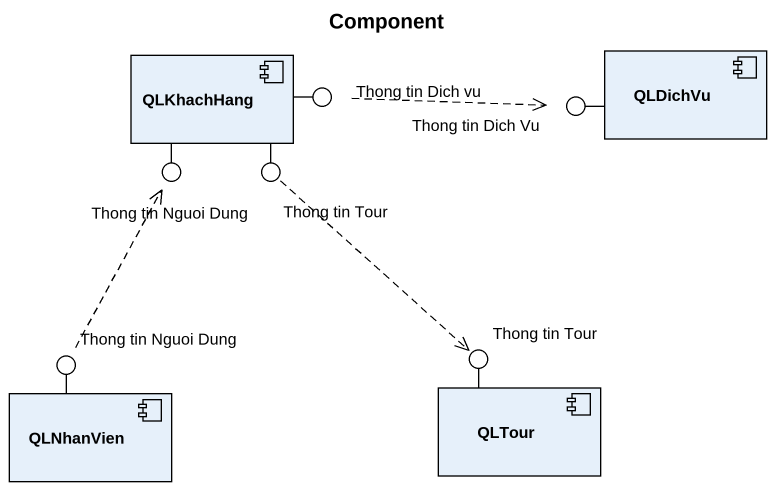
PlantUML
@startuml
title Component
component QLKhachHang
() "Thong tin Dich vu" as Thong_tin_Dich_vu
() "Thong tin Dich Vu" as Thong_tin_Dich_Vu
component QLDichVu
() "Thong tin Nguoi Dung" as Thong_tin_Nguoi_Dung
() "Thong tin Tour" as Thong_tin_Tour
() "Thong tin Nguoi Dung" as Thong_tin_Nguoi_Dung_2
() "Thong tin Tour" as Thong_tin_Tour_2
component QLNhanVien
component QLTour
QLKhachHang -right- Thong_tin_Dich_vu
QLDichVu -left- Thong_tin_Dich_Vu
QLKhachHang -- Thong_tin_Nguoi_Dung
QLKhachHang -- Thong_tin_Tour
QLNhanVien -up- Thong_tin_Nguoi_Dung_2
QLTour -up- Thong_tin_Tour_2
Thong_tin_Dich_vu .right.> Thong_tin_Dich_Vu
Thong_tin_Tour ..> Thong_tin_Tour_2
Thong_tin_Nguoi_Dung_2 .up.> Thong_tin_Nguoi_Dung
@enduml
